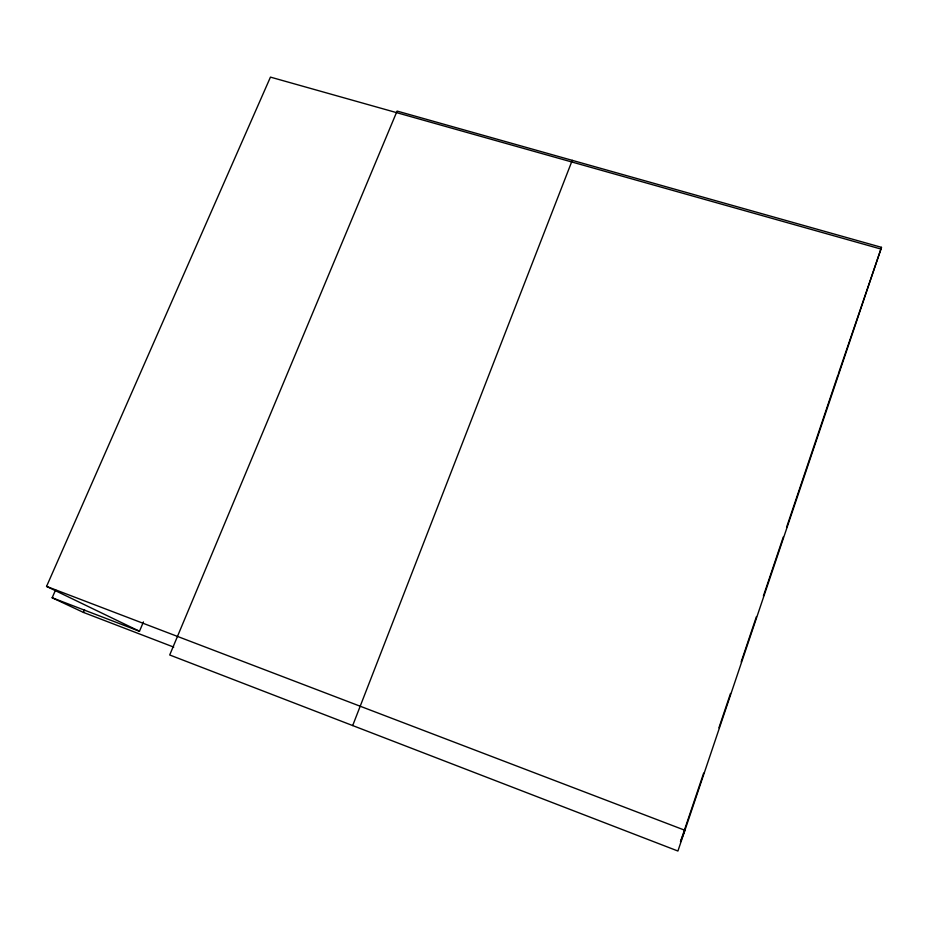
<?xml version="1.0" encoding="UTF-8"?>
<svg xmlns="http://www.w3.org/2000/svg" width="928" height="928" viewBox="0 0 928 928"><rect width="100%" height="100%" fill="white"/><g stroke="black" fill="none" stroke-linecap="round" stroke-linejoin="round"><path stroke-width="1.39" d="M703.656 773.117L680.491 841.766L684.91 830.282L46.562 586.403L270.454 77.117L880.939 249.04L838.436 373.59M718.933 727.807L730.51 693.483M741.17 661.908L756.448 616.598M763.396 596.008L783.313 536.964M786.561 527.359L837.961 374.958M352.686 725.568L572.251 160.335M55.645 589.814L52.165 597.76L139.478 631.26L143.446 621.922M52.165 597.76L83.439 612.422L84.587 609.754M83.439 612.422L173.733 647.106M46.562 586.403L139.478 631.26M881.507 247.347L677.916 851.022L169.708 654.982L397.091 111.07L881.507 247.347"/></g></svg>
